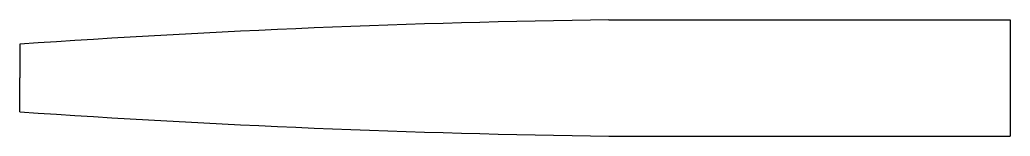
# Model space of a CAD drawing. Extents: x 0 to 2341, y 3 to 279.
import ezdxf

# ---------------------------------------------------------------- set-up
doc = ezdxf.new("R2010")
doc.units = 0
doc.layers.get('0').update_dxf_attribs({"linetype": 'CONTINUOUS'})

msp = doc.modelspace()

# ---------------------------------------------------------------- linework, layer by layer
at = {"linetype": 'CONTINUOUS'}
for p, q in [((1392.3, 278.7), (2340.7, 278.7)), ((2340.7, 278.7), (2340.7, 2.7)), ((0.3, 220.7), (0.3, 140.7)), ((0.3, 60.6), (0.3, 140.7)), ((1392.3, 2.7), (2340.7, 2.7))]:
    msp.add_line(p, q, dxfattribs=at)
for centre, start, end in [((1755.7, -25196.6), 90.81725, 93.95074), ((1755.7, 25477.9), 266.04926, 269.18275)]:
    msp.add_arc(centre, 25477.8, start, end, dxfattribs=at)

doc.saveas('drawing.dxf')
